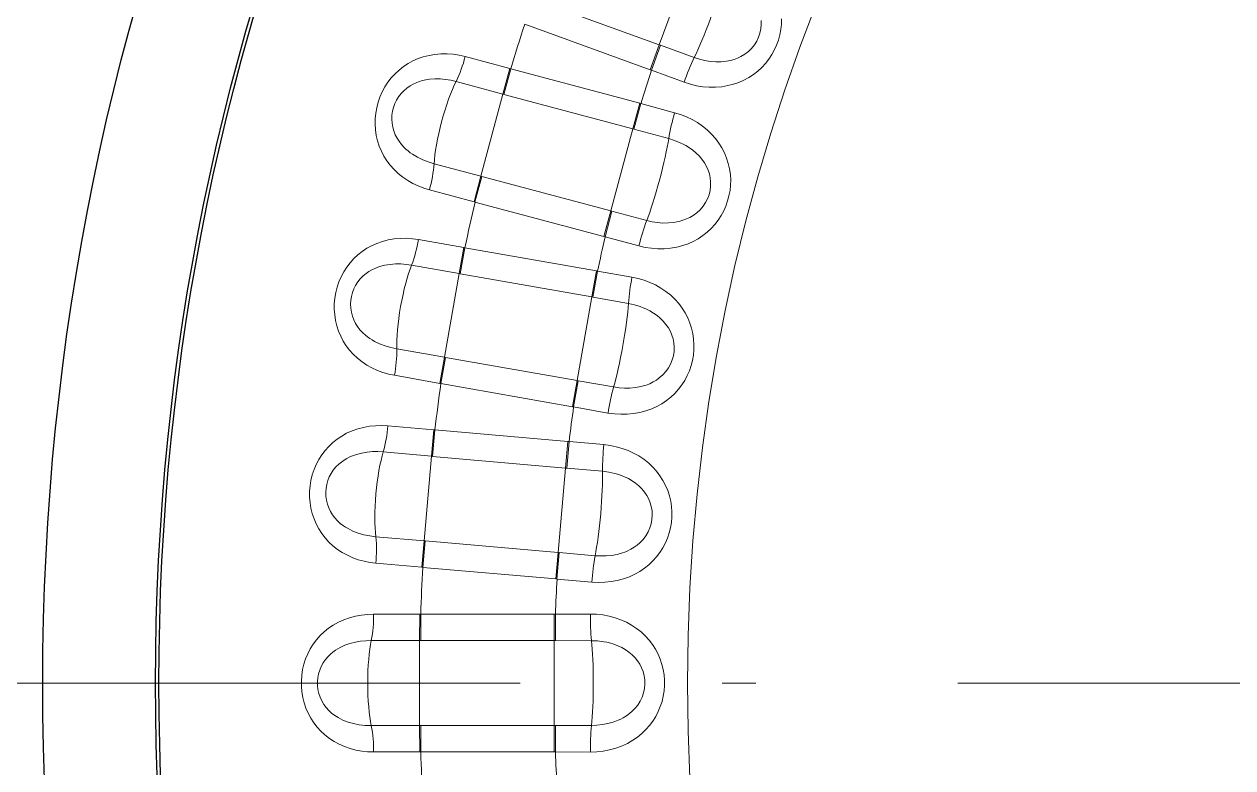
# Model space of a CAD drawing. Extents: x 0 to 297, y 0 to 562.
# Drawn here: x 116.18 to 134.13, y 523.42 to 534.47 of the extents above; entities that cross this region are included whole.
import ezdxf

# ---------------------------------------------------------------- set-up
doc = ezdxf.new("R2010")
doc.units = 0
doc.linetypes.add('DASHDOT', pattern=[18.5, 12, -3, 0.5, -3])

msp = doc.modelspace()

# ---------------------------------------------------------------- linework, layer by layer
at = {"color": 7, "lineweight": 13, "ltscale": 0.031528}
for p, q in [((126.042, 535.346), (125.61, 534.161)), ((125.217, 532.912), (124.89, 531.694)), ((124.05, 525.311), (124.05, 524.05))]:
    msp.add_line(p, q, dxfattribs=at)
at = {"color": 7, "lineweight": 13, "ltscale": 0.049582}
for p, q in [((123.747, 534.839), (125.61, 534.161)), ((122.974, 532.207), (124.89, 531.694)), ((124.05, 525.705), (122.066, 525.705)), ((124.05, 525.311), (122.066, 525.311)), ((122.066, 524.05), (124.05, 524.05)), ((122.066, 523.656), (124.05, 523.656))]:
    msp.add_line(p, q, dxfattribs=at)
at = {"color": 7, "lineweight": 13, "ltscale": 0.049583}
for p, q in [((123.612, 534.469), (125.476, 533.791)), ((125.319, 533.293), (123.403, 533.806)), ((125.217, 532.912), (123.301, 533.426)), ((122.872, 531.827), (124.788, 531.313)), ((124.675, 530.804), (122.722, 531.148)), ((124.607, 530.416), (122.654, 530.76)), ((122.435, 529.518), (124.388, 529.174)), ((122.366, 529.13), (124.319, 528.786)), ((124.251, 528.268), (122.275, 528.441)), ((124.217, 527.875), (122.241, 528.048)), ((122.131, 526.792), (124.107, 526.619)), ((122.097, 526.399), (124.073, 526.227))]:
    msp.add_line(p, q, dxfattribs=at)
at = {"color": 7, "lineweight": 13, "ltscale": 0.009853}
for p, q in [((125.61, 534.161), (125.476, 533.791)), ((123.301, 533.426), (123.403, 533.806)), ((122.974, 532.207), (122.872, 531.827)), ((124.907, 531.69), (124.805, 531.309)), ((122.654, 530.76), (122.722, 531.148)), ((124.607, 530.416), (124.675, 530.804)), ((124.623, 530.413), (124.693, 530.801)), ((122.435, 529.518), (122.366, 529.13)), ((124.388, 529.174), (124.319, 528.786)), ((124.217, 527.875), (124.251, 528.268)), ((122.115, 526.793), (122.082, 526.401)), ((124.124, 526.618), (124.09, 526.225)), ((124.067, 525.311), (124.068, 525.705)), ((124.067, 524.05), (124.068, 523.656))]:
    msp.add_line(p, q, dxfattribs=at)
at = {"color": 7, "lineweight": 13, "ltscale": 0.009854}
for p, q in [((125.626, 534.155), (125.492, 533.785)), ((125.217, 532.912), (125.319, 533.293)), ((125.233, 532.908), (125.336, 533.288)), ((124.89, 531.694), (124.788, 531.313)), ((122.066, 525.311), (122.066, 525.705)), ((124.05, 525.311), (124.05, 525.705)), ((122.066, 524.05), (122.066, 523.656)), ((124.05, 524.05), (124.05, 523.656))]:
    msp.add_line(p, q, dxfattribs=at)
at = {"color": 7, "lineweight": 13, "ltscale": 0.000424532}
msp.add_line((125.61, 534.161), (125.626, 534.155), dxfattribs=at)
at = {"color": 7, "lineweight": 13, "ltscale": 0.013374}
for p, q in [((126.129, 533.973), (125.626, 534.155)), ((125.233, 532.908), (125.749, 532.769)), ((125.423, 531.552), (124.907, 531.69)), ((124.623, 530.413), (125.15, 530.319)), ((124.931, 529.079), (124.404, 529.171)), ((124.234, 527.874), (124.767, 527.827)), ((124.657, 526.572), (124.124, 526.618)), ((124.067, 525.311), (124.602, 525.31)), ((124.602, 524.051), (124.067, 524.05))]:
    msp.add_line(p, q, dxfattribs=at)
at = {"color": 7, "lineweight": 13, "ltscale": 0.017125}
for p, q in [((122.727, 533.987), (123.388, 533.81)), ((122.858, 531.831), (122.197, 532.008)), ((122.033, 531.269), (122.707, 531.151)), ((122.352, 529.133), (121.677, 529.252)), ((121.578, 528.501), (122.261, 528.442)), ((122.082, 526.401), (121.4, 526.461)), ((121.367, 525.705), (122.052, 525.705)), ((122.052, 523.656), (121.367, 523.656))]:
    msp.add_line(p, q, dxfattribs=at)
at = {"color": 7, "lineweight": 13, "ltscale": 0.009851}
for p, q in [((123.285, 533.43), (123.388, 533.81)), ((122.958, 532.212), (122.858, 531.831)), ((122.05, 525.311), (122.052, 525.705)), ((122.05, 524.05), (122.052, 523.656))]:
    msp.add_line(p, q, dxfattribs=at)
at = {"color": 7, "lineweight": 13, "ltscale": 0.000371036}
msp.add_line((123.403, 533.806), (123.388, 533.81), dxfattribs=at)
at = {"color": 7, "lineweight": 13, "ltscale": 0.000445782}
msp.add_line((125.476, 533.791), (125.492, 533.785), dxfattribs=at)
at = {"color": 7, "lineweight": 13, "ltscale": 0.012961}
for p, q in [((125.979, 533.607), (125.492, 533.785)), ((125.336, 533.288), (125.837, 533.154)), ((125.306, 531.174), (124.805, 531.309)), ((124.693, 530.801), (125.203, 530.711)), ((124.847, 528.692), (124.337, 528.783)), ((124.269, 528.267), (124.785, 528.222)), ((124.607, 526.18), (124.09, 526.225)), ((124.068, 525.705), (124.586, 525.705)), ((124.586, 523.655), (124.068, 523.656))]:
    msp.add_line(p, q, dxfattribs=at)
at = {"color": 7, "lineweight": 13, "ltscale": 0.01795}
for p, q in [((122.592, 533.617), (123.285, 533.43)), ((122.958, 532.212), (122.264, 532.396)), ((121.93, 530.889), (122.637, 530.763)), ((122.418, 529.521), (121.711, 529.644)), ((121.509, 528.114), (122.224, 528.05)), ((122.115, 526.793), (121.399, 526.855)), ((121.332, 525.312), (122.05, 525.311)), ((122.05, 524.05), (121.332, 524.048))]:
    msp.add_line(p, q, dxfattribs=at)
at = {"color": 7, "lineweight": 13, "ltscale": 0.031531}
for p, q in [((123.285, 533.43), (122.958, 532.212)), ((122.05, 525.311), (122.05, 524.05))]:
    msp.add_line(p, q, dxfattribs=at)
at = {"color": 7, "lineweight": 13, "ltscale": 0.00041733}
msp.add_line((123.301, 533.426), (123.285, 533.43), dxfattribs=at)
at = {"color": 7, "lineweight": 13, "ltscale": 0.000445835}
msp.add_line((125.336, 533.288), (125.319, 533.293), dxfattribs=at)
at = {"color": 7, "lineweight": 13, "ltscale": 0.000424542}
msp.add_line((125.233, 532.908), (125.217, 532.912), dxfattribs=at)
at = {"color": 7, "lineweight": 13, "ltscale": 0.000417305}
msp.add_line((122.974, 532.207), (122.958, 532.212), dxfattribs=at)
at = {"color": 7, "lineweight": 13, "ltscale": 0.000370875}
msp.add_line((122.872, 531.827), (122.858, 531.831), dxfattribs=at)
at = {"color": 7, "lineweight": 13, "ltscale": 0.000424726}
msp.add_line((124.89, 531.694), (124.907, 531.69), dxfattribs=at)
at = {"color": 7, "lineweight": 13, "ltscale": 0.000445625}
msp.add_line((124.788, 531.313), (124.805, 531.309), dxfattribs=at)
at = {"color": 7, "lineweight": 13, "ltscale": 0.009852}
for p, q in [((122.637, 530.763), (122.707, 531.151)), ((122.418, 529.521), (122.352, 529.133)), ((124.404, 529.171), (124.337, 528.783)), ((122.224, 528.05), (122.261, 528.442)), ((122.241, 528.048), (122.275, 528.441)), ((124.234, 527.874), (124.269, 528.267)), ((122.131, 526.792), (122.097, 526.399)), ((124.107, 526.619), (124.073, 526.227))]:
    msp.add_line(p, q, dxfattribs=at)
at = {"color": 7, "lineweight": 13, "ltscale": 0.000370952}
msp.add_line((122.722, 531.148), (122.707, 531.151), dxfattribs=at)
at = {"color": 7, "lineweight": 13, "ltscale": 0.031529}
for p, q in [((122.637, 530.763), (122.418, 529.521)), ((124.607, 530.416), (124.388, 529.174)), ((124.217, 527.875), (124.107, 526.619))]:
    msp.add_line(p, q, dxfattribs=at)
at = {"color": 7, "lineweight": 13, "ltscale": 0.000417055}
msp.add_line((122.654, 530.76), (122.637, 530.763), dxfattribs=at)
at = {"color": 7, "lineweight": 13, "ltscale": 0.000445727}
msp.add_line((124.693, 530.801), (124.675, 530.804), dxfattribs=at)
at = {"color": 7, "lineweight": 13, "ltscale": 0.000424724}
msp.add_line((124.623, 530.413), (124.607, 530.416), dxfattribs=at)
at = {"color": 7, "lineweight": 13, "ltscale": 0.000417431}
msp.add_line((122.435, 529.518), (122.418, 529.521), dxfattribs=at)
at = {"color": 7, "lineweight": 13, "ltscale": 0.000371025}
msp.add_line((122.366, 529.13), (122.352, 529.133), dxfattribs=at)
at = {"color": 7, "lineweight": 13, "ltscale": 0.000424646}
msp.add_line((124.388, 529.174), (124.404, 529.171), dxfattribs=at)
at = {"color": 7, "lineweight": 13, "ltscale": 0.000445651}
msp.add_line((124.319, 528.786), (124.337, 528.783), dxfattribs=at)
at = {"color": 7, "lineweight": 13, "ltscale": 0.00037103}
for p, q in [((122.275, 528.441), (122.261, 528.442)), ((122.097, 526.399), (122.082, 526.401))]:
    msp.add_line(p, q, dxfattribs=at)
at = {"color": 7, "lineweight": 13, "ltscale": 0.0004458}
msp.add_line((124.269, 528.267), (124.251, 528.268), dxfattribs=at)
at = {"color": 7, "lineweight": 13, "ltscale": 0.03153}
msp.add_line((122.224, 528.05), (122.115, 526.793), dxfattribs=at)
at = {"color": 7, "lineweight": 13, "ltscale": 0.000417412}
for p, q in [((122.241, 528.048), (122.224, 528.05)), ((122.131, 526.792), (122.115, 526.793))]:
    msp.add_line(p, q, dxfattribs=at)
at = {"color": 7, "lineweight": 13, "ltscale": 0.000424632}
for p, q in [((124.234, 527.874), (124.217, 527.875)), ((124.107, 526.619), (124.124, 526.618))]:
    msp.add_line(p, q, dxfattribs=at)
at = {"color": 7, "lineweight": 13, "ltscale": 0.00044599}
msp.add_line((124.073, 526.227), (124.09, 526.225), dxfattribs=at)
at = {"color": 7, "lineweight": 13, "ltscale": 0.000371173}
for p, q in [((122.066, 525.705), (122.052, 525.705)), ((122.066, 523.656), (122.052, 523.656))]:
    msp.add_line(p, q, dxfattribs=at)
at = {"color": 7, "lineweight": 13, "ltscale": 0.00044575}
for p, q in [((124.068, 525.705), (124.05, 525.705)), ((124.05, 523.656), (124.068, 523.656))]:
    msp.add_line(p, q, dxfattribs=at)
at = {"color": 7, "lineweight": 13, "ltscale": 0.000417521}
for p, q in [((122.066, 525.311), (122.05, 525.311)), ((122.066, 524.05), (122.05, 524.05))]:
    msp.add_line(p, q, dxfattribs=at)
at = {"color": 7, "lineweight": 13, "ltscale": 0.000424767}
for p, q in [((124.067, 525.311), (124.05, 525.311)), ((124.05, 524.05), (124.067, 524.05))]:
    msp.add_line(p, q, dxfattribs=at)
at = {"color": 7, "linetype": 'DASHDOT', "lineweight": 13}
msp.add_line((111.542, 524.68), (195.462, 524.68), dxfattribs=at)
at = {"color": 7, "lineweight": 13}
for points in [[(127.426, 534.549), (127.423, 534.467), (127.415, 534.388), (127.4, 534.309), (127.378, 534.233), (127.351, 534.158), (127.318, 534.085), (127.28, 534.016), (127.236, 533.949), (127.186, 533.886), (127.131, 533.827), (127.072, 533.772), (127.007, 533.722), (126.939, 533.677), (126.866, 533.638), (126.79, 533.604), (126.711, 533.577), (126.63, 533.556), (126.539, 533.54), (126.446, 533.533), (126.352, 533.532), (126.258, 533.54), (126.164, 533.555), (126.071, 533.578), (125.979, 533.607)], [(127.123, 534.523), (127.124, 534.465), (127.118, 534.4), (127.105, 534.336), (127.084, 534.275), (127.056, 534.217), (127.022, 534.162), (126.98, 534.11), (126.933, 534.064), (126.879, 534.023), (126.821, 533.987), (126.772, 533.964), (126.72, 533.944), (126.665, 533.929), (126.609, 533.918), (126.57, 533.912), (126.53, 533.909), (126.449, 533.908), (126.366, 533.915), (126.287, 533.928), (126.207, 533.948), (126.129, 533.973)], [(122.197, 532.008), (122.111, 532.035), (122.029, 532.067), (121.949, 532.104), (121.873, 532.148), (121.801, 532.197), (121.733, 532.25), (121.671, 532.309), (121.614, 532.373), (121.564, 532.439), (121.52, 532.509), (121.482, 532.582), (121.45, 532.658), (121.425, 532.736), (121.406, 532.816), (121.394, 532.898), (121.389, 532.981), (121.39, 533.064), (121.398, 533.146), (121.413, 533.228), (121.434, 533.309), (121.461, 533.387), (121.494, 533.463), (121.534, 533.537), (121.579, 533.606), (121.629, 533.671), (121.684, 533.732), (121.744, 533.788), (121.809, 533.839), (121.878, 533.884), (121.95, 533.924), (122.026, 533.957), (122.104, 533.984), (122.19, 534.006), (122.277, 534.02), (122.366, 534.028), (122.457, 534.028), (122.547, 534.021), (122.637, 534.007), (122.727, 533.987)], [(122.264, 532.396), (122.178, 532.423), (122.095, 532.455), (122.017, 532.493), (121.944, 532.536), (121.91, 532.56), (121.878, 532.586), (121.847, 532.612), (121.819, 532.639), (121.779, 532.683), (121.744, 532.729), (121.714, 532.777), (121.688, 532.827), (121.666, 532.883), (121.65, 532.941), (121.64, 532.999), (121.636, 533.058), (121.638, 533.117), (121.647, 533.176), (121.661, 533.233), (121.681, 533.288), (121.707, 533.341), (121.738, 533.391), (121.774, 533.438), (121.815, 533.481), (121.86, 533.52), (121.91, 533.554), (121.952, 533.578), (121.997, 533.599), (122.043, 533.617), (122.08, 533.628), (122.117, 533.638), (122.194, 533.651), (122.274, 533.657), (122.357, 533.656), (122.435, 533.649), (122.513, 533.635), (122.592, 533.617)], [(125.837, 533.154), (125.926, 533.127), (126.013, 533.093), (126.096, 533.053), (126.176, 533.007), (126.251, 532.956), (126.321, 532.899), (126.386, 532.836), (126.445, 532.77), (126.496, 532.702), (126.54, 532.63), (126.578, 532.556), (126.61, 532.479), (126.635, 532.4), (126.653, 532.32), (126.665, 532.238), (126.67, 532.157), (126.668, 532.077), (126.66, 531.998), (126.645, 531.919), (126.625, 531.842), (126.598, 531.767), (126.566, 531.695), (126.528, 531.625), (126.484, 531.558), (126.435, 531.494), (126.38, 531.434), (126.32, 531.378), (126.256, 531.328), (126.187, 531.282), (126.114, 531.242), (126.038, 531.208), (125.959, 531.18), (125.869, 531.157), (125.778, 531.141), (125.684, 531.133), (125.59, 531.132), (125.495, 531.139), (125.4, 531.153), (125.306, 531.174)], [(125.749, 532.769), (125.838, 532.741), (125.922, 532.707), (125.963, 532.687), (126.002, 532.666), (126.058, 532.632), (126.11, 532.595), (126.158, 532.554), (126.201, 532.511), (126.243, 532.462), (126.28, 532.41), (126.31, 532.356), (126.334, 532.3), (126.353, 532.244), (126.365, 532.186), (126.372, 532.129), (126.371, 532.063), (126.364, 531.999), (126.348, 531.936), (126.326, 531.875), (126.296, 531.818), (126.259, 531.763), (126.216, 531.713), (126.167, 531.667), (126.111, 531.626), (126.064, 531.599), (126.014, 531.575), (125.961, 531.555), (125.906, 531.539), (125.868, 531.53), (125.828, 531.523), (125.748, 531.516), (125.664, 531.515), (125.584, 531.521), (125.504, 531.534), (125.423, 531.552)], [(121.677, 529.252), (121.59, 529.271), (121.505, 529.295), (121.422, 529.326), (121.342, 529.363), (121.266, 529.405), (121.194, 529.453), (121.127, 529.506), (121.065, 529.564), (121.009, 529.626), (120.959, 529.692), (120.915, 529.761), (120.877, 529.834), (120.845, 529.91), (120.819, 529.988), (120.8, 530.068), (120.788, 530.15), (120.782, 530.233), (120.782, 530.316), (120.79, 530.399), (120.804, 530.481), (120.824, 530.562), (120.851, 530.64), (120.883, 530.717), (120.922, 530.79), (120.967, 530.859), (121.016, 530.925), (121.071, 530.986), (121.131, 531.042), (121.196, 531.093), (121.264, 531.139), (121.337, 531.178), (121.413, 531.212), (121.496, 531.241), (121.582, 531.263), (121.67, 531.278), (121.76, 531.286), (121.851, 531.288), (121.942, 531.282), (122.033, 531.269)], [(121.711, 529.644), (121.623, 529.663), (121.537, 529.688), (121.456, 529.719), (121.38, 529.756), (121.344, 529.777), (121.309, 529.799), (121.277, 529.823), (121.246, 529.848), (121.202, 529.887), (121.164, 529.93), (121.129, 529.976), (121.099, 530.023), (121.072, 530.077), (121.051, 530.133), (121.036, 530.191), (121.027, 530.249), (121.024, 530.308), (121.027, 530.367), (121.037, 530.425), (121.052, 530.482), (121.073, 530.537), (121.099, 530.589), (121.131, 530.639), (121.168, 530.686), (121.21, 530.728), (121.257, 530.767), (121.297, 530.795), (121.339, 530.819), (121.384, 530.841), (121.419, 530.856), (121.456, 530.868), (121.531, 530.888), (121.611, 530.901), (121.693, 530.907), (121.771, 530.907), (121.851, 530.901), (121.93, 530.889)], [(125.203, 530.711), (125.295, 530.691), (125.384, 530.665), (125.471, 530.633), (125.554, 530.594), (125.634, 530.549), (125.709, 530.498), (125.779, 530.442), (125.843, 530.381), (125.899, 530.317), (125.95, 530.25), (125.994, 530.179), (126.033, 530.105), (126.064, 530.029), (126.09, 529.951), (126.108, 529.871), (126.12, 529.79), (126.125, 529.71), (126.124, 529.63), (126.117, 529.551), (126.103, 529.473), (126.083, 529.396), (126.057, 529.32), (126.025, 529.247), (125.988, 529.177), (125.944, 529.109), (125.894, 529.044), (125.84, 528.984), (125.78, 528.928), (125.715, 528.876), (125.647, 528.83), (125.574, 528.79), (125.497, 528.755), (125.41, 528.724), (125.32, 528.7), (125.228, 528.684), (125.134, 528.675), (125.038, 528.673), (124.943, 528.679), (124.847, 528.692)], [(125.15, 530.319), (125.24, 530.299), (125.328, 530.273), (125.37, 530.257), (125.411, 530.239), (125.469, 530.21), (125.524, 530.177), (125.576, 530.141), (125.623, 530.102), (125.669, 530.056), (125.709, 530.008), (125.744, 529.957), (125.774, 529.904), (125.797, 529.849), (125.814, 529.793), (125.826, 529.736), (125.831, 529.671), (125.829, 529.606), (125.819, 529.542), (125.802, 529.48), (125.778, 529.419), (125.746, 529.362), (125.707, 529.308), (125.662, 529.258), (125.61, 529.213), (125.566, 529.181), (125.518, 529.153), (125.467, 529.128), (125.413, 529.107), (125.376, 529.096), (125.337, 529.085), (125.257, 529.071), (125.174, 529.063), (125.094, 529.062), (125.013, 529.067), (124.931, 529.079)], [(121.4, 526.461), (121.311, 526.472), (121.224, 526.489), (121.139, 526.513), (121.057, 526.542), (120.977, 526.578), (120.901, 526.619), (120.83, 526.666), (120.763, 526.719), (120.702, 526.775), (120.646, 526.836), (120.596, 526.902), (120.552, 526.971), (120.513, 527.044), (120.481, 527.12), (120.455, 527.198), (120.435, 527.278), (120.422, 527.36), (120.416, 527.443), (120.416, 527.526), (120.422, 527.609), (120.436, 527.691), (120.455, 527.772), (120.481, 527.851), (120.514, 527.927), (120.552, 528), (120.596, 528.07), (120.645, 528.135), (120.7, 528.197), (120.76, 528.253), (120.824, 528.304), (120.893, 528.35), (120.965, 528.391), (121.046, 528.427), (121.13, 528.456), (121.216, 528.479), (121.305, 528.495), (121.395, 528.504), (121.487, 528.506), (121.578, 528.501)], [(124.785, 528.222), (124.878, 528.21), (124.969, 528.192), (125.059, 528.167), (125.145, 528.136), (125.228, 528.098), (125.307, 528.054), (125.382, 528.004), (125.452, 527.948), (125.513, 527.89), (125.569, 527.828), (125.62, 527.761), (125.664, 527.691), (125.703, 527.617), (125.735, 527.541), (125.76, 527.463), (125.779, 527.384), (125.791, 527.305), (125.797, 527.225), (125.796, 527.146), (125.79, 527.067), (125.776, 526.988), (125.757, 526.911), (125.732, 526.835), (125.7, 526.762), (125.663, 526.69), (125.619, 526.621), (125.57, 526.556), (125.515, 526.495), (125.456, 526.439), (125.391, 526.387), (125.322, 526.34), (125.248, 526.299), (125.165, 526.26), (125.077, 526.228), (124.986, 526.204), (124.893, 526.187), (124.799, 526.177), (124.703, 526.175), (124.607, 526.18)], [(121.399, 526.855), (121.31, 526.866), (121.222, 526.883), (121.139, 526.907), (121.06, 526.937), (121.022, 526.955), (120.986, 526.974), (120.951, 526.995), (120.918, 527.017), (120.872, 527.053), (120.829, 527.092), (120.791, 527.134), (120.757, 527.179), (120.725, 527.23), (120.7, 527.284), (120.679, 527.34), (120.665, 527.398), (120.657, 527.456), (120.655, 527.515), (120.66, 527.574), (120.67, 527.632), (120.686, 527.688), (120.708, 527.743), (120.735, 527.795), (120.768, 527.845), (120.806, 527.891), (120.849, 527.933), (120.887, 527.964), (120.927, 527.993), (120.969, 528.018), (121.003, 528.036), (121.038, 528.052), (121.112, 528.078), (121.19, 528.098), (121.271, 528.111), (121.349, 528.118), (121.429, 528.118), (121.509, 528.114)], [(124.767, 527.827), (124.858, 527.815), (124.948, 527.796), (124.991, 527.784), (125.033, 527.77), (125.094, 527.746), (125.152, 527.718), (125.206, 527.686), (125.256, 527.651), (125.306, 527.61), (125.351, 527.565), (125.39, 527.518), (125.424, 527.467), (125.452, 527.414), (125.474, 527.36), (125.49, 527.304), (125.502, 527.24), (125.505, 527.175), (125.501, 527.111), (125.489, 527.047), (125.47, 526.985), (125.443, 526.925), (125.41, 526.868), (125.369, 526.814), (125.321, 526.764), (125.28, 526.729), (125.235, 526.697), (125.186, 526.668), (125.134, 526.642), (125.098, 526.627), (125.061, 526.614), (124.982, 526.592), (124.9, 526.577), (124.82, 526.57), (124.739, 526.568), (124.657, 526.572)], [(121.367, 523.656), (121.278, 523.66), (121.189, 523.669), (121.103, 523.685), (121.018, 523.707), (120.936, 523.736), (120.856, 523.77), (120.781, 523.811), (120.709, 523.858), (120.644, 523.909), (120.583, 523.964), (120.528, 524.025), (120.478, 524.09), (120.433, 524.16), (120.394, 524.232), (120.361, 524.308), (120.335, 524.386), (120.315, 524.467), (120.301, 524.549), (120.294, 524.632), (120.293, 524.715), (120.299, 524.798), (120.312, 524.88), (120.331, 524.961), (120.356, 525.04), (120.388, 525.116), (120.426, 525.189), (120.469, 525.259), (120.518, 525.324), (120.573, 525.386), (120.633, 525.443), (120.697, 525.494), (120.766, 525.541), (120.843, 525.584), (120.924, 525.621), (121.008, 525.651), (121.095, 525.674), (121.184, 525.691), (121.275, 525.701), (121.367, 525.705)], [(124.586, 525.705), (124.679, 525.702), (124.772, 525.692), (124.863, 525.675), (124.952, 525.651), (125.038, 525.621), (125.121, 525.584), (125.199, 525.541), (125.273, 525.491), (125.34, 525.439), (125.401, 525.381), (125.457, 525.319), (125.508, 525.253), (125.552, 525.183), (125.591, 525.11), (125.623, 525.035), (125.649, 524.957), (125.668, 524.88), (125.68, 524.801), (125.687, 524.722), (125.687, 524.642), (125.681, 524.563), (125.668, 524.484), (125.65, 524.407), (125.625, 524.331), (125.593, 524.256), (125.556, 524.184), (125.513, 524.115), (125.464, 524.049), (125.409, 523.988), (125.349, 523.93), (125.284, 523.878), (125.215, 523.83), (125.135, 523.784), (125.05, 523.745), (124.962, 523.713), (124.871, 523.688), (124.777, 523.67), (124.682, 523.659), (124.586, 523.655)], [(121.332, 524.048), (121.242, 524.052), (121.153, 524.061), (121.068, 524.078), (120.986, 524.101), (120.947, 524.115), (120.909, 524.131), (120.873, 524.149), (120.838, 524.168), (120.789, 524.2), (120.743, 524.235), (120.701, 524.274), (120.664, 524.315), (120.628, 524.364), (120.597, 524.415), (120.573, 524.469), (120.553, 524.525), (120.54, 524.583), (120.533, 524.642), (120.532, 524.701), (120.537, 524.759), (120.549, 524.817), (120.566, 524.873), (120.588, 524.928), (120.617, 524.98), (120.651, 525.029), (120.69, 525.075), (120.724, 525.109), (120.762, 525.141), (120.802, 525.17), (120.834, 525.191), (120.868, 525.209), (120.939, 525.242), (121.015, 525.269), (121.095, 525.289), (121.172, 525.302), (121.251, 525.31), (121.332, 525.312)], [(124.602, 525.31), (124.694, 525.306), (124.785, 525.295), (124.829, 525.287), (124.872, 525.277), (124.935, 525.258), (124.995, 525.235), (125.052, 525.209), (125.105, 525.178), (125.158, 525.141), (125.207, 525.101), (125.25, 525.057), (125.288, 525.009), (125.32, 524.959), (125.347, 524.907), (125.368, 524.853), (125.385, 524.79), (125.394, 524.726), (125.396, 524.661), (125.39, 524.597), (125.376, 524.533), (125.355, 524.471), (125.326, 524.411), (125.29, 524.354), (125.247, 524.3), (125.208, 524.262), (125.166, 524.226), (125.121, 524.193), (125.071, 524.163), (125.036, 524.144), (125, 524.128), (124.924, 524.099), (124.844, 524.077), (124.765, 524.063), (124.684, 524.054), (124.602, 524.051)]]:
    msp.add_lwpolyline(points, dxfattribs=at)
at = {"color": 7, "lineweight": 30}
for radius in [37.05, 35.375, 35.325]:
    msp.add_circle((153.502, 524.68), radius, dxfattribs=at)
at = {"color": 7, "lineweight": 13}
msp.add_circle((153.502, 524.68), 27.472, dxfattribs=at)
for centre, radius, start, end in [((153.502, 524.68), 31.452, 161.867, 163.133), ((120.801, 534.473), 1.985, 334.4411, 345.8233), ((129.764, 532.279), 4.011, 155.0105, 160.6619), ((153.502, 524.68), 29.452, 161.9938, 163.0062), ((129.699, 532.071), 4.011, 164.3382, 169.9895), ((120.286, 532.55), 1.985, 344.1767, 355.5589), ((153.502, 524.68), 31.452, 166.867, 168.133), ((129.193, 530.181), 4.011, 160.0105, 165.6619), ((120.072, 531.586), 1.985, 339.4411, 350.8233), ((153.502, 524.68), 29.452, 166.9938, 168.0062), ((129.146, 529.969), 4.011, 169.3382, 174.9895), ((119.726, 529.625), 1.985, 349.1767, 0.5589), ((153.502, 524.68), 31.452, 171.867, 173.133), ((128.806, 528.041), 4.011, 165.0105, 170.6619), ((153.502, 524.68), 29.452, 171.9938, 173.0062), ((119.598, 528.646), 1.985, 344.4411, 355.8233), ((128.777, 527.826), 4.011, 174.3382, 179.9895), ((119.424, 526.662), 1.985, 354.1767, 5.5588), ((128.607, 525.876), 4.011, 170.0105, 175.6619), ((153.502, 524.68), 31.452, 176.867, 178.133), ((153.502, 524.68), 29.452, 176.9938, 178.0062), ((119.381, 525.676), 1.985, 349.4411, 0.8233), ((128.597, 525.659), 4.011, 179.3382, 184.9895), ((119.381, 523.685), 1.985, 359.1767, 10.5589), ((128.597, 523.702), 4.011, 175.0105, 180.6619), ((153.502, 524.68), 31.452, 181.867, 183.133), ((153.502, 524.68), 29.452, 181.9938, 183.0062)]:
    msp.add_arc(centre, radius, start, end, dxfattribs=at)
for centre, major_axis, ratio, start_param, end_param in [((126.303, 534.58), (0.274, 0.752), 0.08912, 3.80602, 5.618757), ((122.509, 532.985), (0.207, 0.773), 0.171335, 0.660114, 2.481479), ((125.544, 532.172), (0.207, 0.773), 0.08912, 3.80602, 5.618757), ((121.903, 530.252), (0.139, 0.788), 0.171335, 0.660114, 2.481479), ((124.998, 529.706), (0.139, 0.788), 0.08912, 3.80602, 5.618757), ((121.538, 527.477), (0.07, 0.797), 0.171335, 0.660114, 2.481479), ((124.668, 527.203), (0.07, 0.797), 0.08912, 3.80602, 5.618757), ((121.416, 524.68), (0, 0.8), 0.171335, 0.660114, 2.481479), ((124.558, 524.68), (0, 0.8), 0.08912, 3.80602, 5.618757)]:
    msp.add_ellipse(centre, major_axis=major_axis, ratio=ratio, start_param=start_param, end_param=end_param, dxfattribs=at)

doc.saveas('drawing.dxf')
